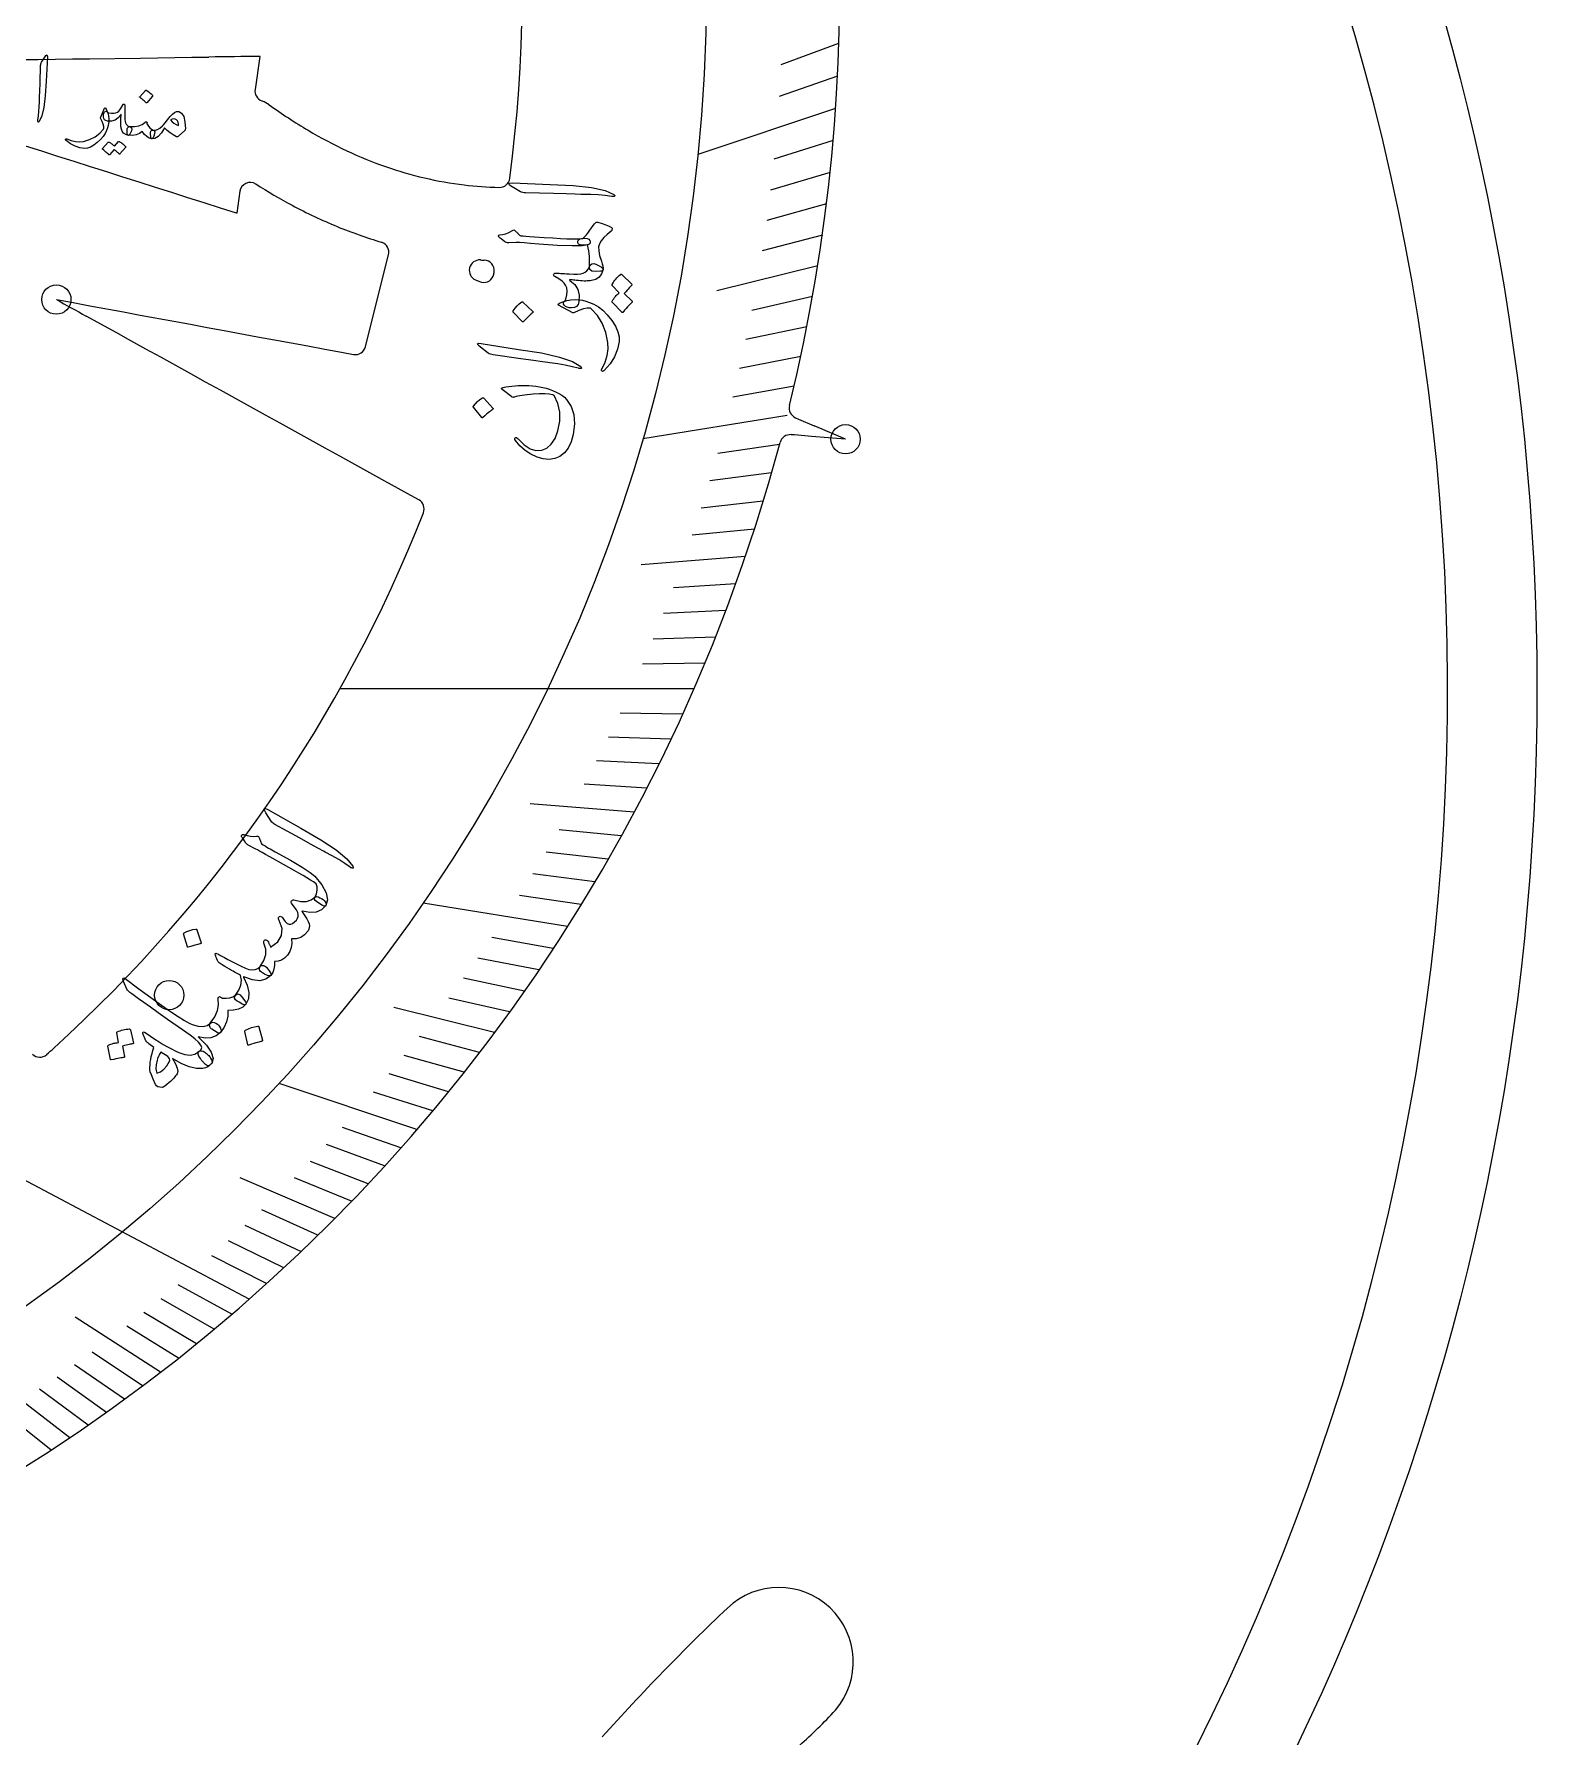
# Model space of a CAD drawing. Header units: millimetres. Extents: x -58 to 58, y -58 to 58.
# Drawn here: x 22.48 to 58.5, y -25.11 to 15.69 of the extents above; entities that cross this region are included whole.
import ezdxf

# ---------------------------------------------------------------- set-up
doc = ezdxf.new("R2010")
doc.units = ezdxf.units.MM
for name, color, linetype in [('CUT_INNER', 6, 'Continuous'), ('CUT_OUTER', 1, 'Continuous'), ('ENGRAVE', 7, 'Continuous'), ('ENGRAVE_FINE', 8, 'Continuous'), ('TEXT', 5, 'Continuous')]:
    doc.layers.add(name, color=color, linetype=linetype)

msp = doc.modelspace()

# ---------------------------------------------------------------- linework, layer by layer
at = {"layer": 'CUT_INNER'}
for points in [[(16.044, 14.991), (16.049, 14.991), (16.451, 14.997), (16.86, 15.002), (17.269, 15.008), (17.677, 15.014), (18.086, 15.019), (18.495, 15.025), (18.903, 15.031), (19.312, 15.036), (20.13, 15.047), (20.538, 15.053), (21.356, 15.065), (21.764, 15.07), (22.173, 15.076), (22.582, 15.081), (22.99, 15.087), (23.399, 15.093), (23.808, 15.098), (25.034, 15.115), (25.443, 15.121), (26.26, 15.132), (26.669, 15.138)], [(27.895, 15.155), (27.894, 15.149), (27.777, 14.361)], [(27.937, 14.09), (27.957, 14.082)], [(27.415, 11.921), (27.338, 11.399), (27.337, 11.394), (27.331, 11.395), (26.947, 11.518), (26.558, 11.642), (26.169, 11.766), (25.779, 11.89), (25.39, 12.014), (25, 12.138), (24.611, 12.262), (24.221, 12.386), (23.832, 12.51), (23.442, 12.634), (23.053, 12.758), (22.663, 12.882), (22.274, 13.006)], [(30.424, 8.198), (30.976, 10.403)], [(33.062, 9.797), (33.155, 9.758)], [(33.484, 9.89), (33.493, 9.914)], [(23.015, 9.327), (23.02, 9.326), (23.416, 9.253), (23.818, 9.179), (24.622, 9.031), (25.023, 8.957), (25.827, 8.808), (26.229, 8.734), (26.631, 8.66), (27.033, 8.586), (27.837, 8.437), (28.239, 8.363), (28.641, 8.289), (29.043, 8.215), (29.445, 8.14), (29.847, 8.066), (30.136, 8.013)], [(31.7, 4.529), (31.6, 4.584), (30.885, 4.979), (30.527, 5.177), (30.169, 5.375), (29.811, 5.572), (29.454, 5.77), (29.096, 5.968), (28.738, 6.165), (28.38, 6.363), (28.023, 6.561), (27.665, 6.758), (27.307, 6.956), (26.949, 7.153), (26.591, 7.351), (26.234, 7.549), (25.876, 7.746), (25.518, 7.944), (25.16, 8.142), (24.803, 8.339), (24.445, 8.537), (23.729, 8.932)], [(40.73, 6.497), (40.803, 6.465), (41.179, 6.303)], [(41.928, 5.98), (41.923, 5.981), (41.522, 6.014), (41.115, 6.049), (40.708, 6.083), (40.623, 6.09)]]:
    msp.add_lwpolyline(points, dxfattribs=at)
for centre, radius, start, end in [((0, 0), 56.359, 310.5197, 62.3009), ((0, 16.717), 41.783, 346.2506, 51.6477), ((0.001, 16.717), 34.177, 352.4595, 48.805), ((52.147, -1812.271), 1827.587, 90.760361, 90.798793), ((28.024, 14.324), 0.25, 171.5625, 249.5008), ((27.604, 13.251), 0.903, 55.4988, 67.0072), ((35.395, 24.064), 12.424, 234.1358, 239.2844), ((34.553, 22.657), 10.784, 239.3125, 244.8656), ((34.128, 21.754), 9.787, 244.8739, 250.7676), ((33.881, 21.027), 9.019, 250.7289, 263.0391), ((27.662, 11.884), 0.25, 58.0088, 171.5625), ((33.947, 21.578), 11.302, 237.0232, 242.1244), ((33.758, 19.813), 7.799, 262.8544, 269.0247), ((33.635, 12.265), 0.25, 267.7822, 352.4414), ((34.319, 22.189), 12.016, 241.9165, 247.6287), ((33.864, 21.058), 10.798, 247.5808, 253.5695), ((30.733, 10.463), 0.25, 345.9375, 72.2783), ((33.161, 10.027), 0.25, 86.2318, 246.7076), ((33.309, 12.337), 2.065, 266.3419, 268.9355), ((33.261, 10.023), 0.25, 354.0858, 87.7822), ((33.254, 9.987), 0.25, 246.7076, 337.2557), ((32.893, 10.079), 0.622, 344.6085, 352.4555), ((376.764, 648.417), 730.462, 241.034633, 241.098644), ((30.181, 8.259), 0.25, 259.5424, 345.9375), ((40.829, 6.726), 0.25, 166.1225, 246.7076), ((-247.475, -664.706), 730.462, 66.659633, 66.723644), ((0, 16.716), 41.783, 258.3417, 345.0053), ((40.602, 5.841), 0.25, 85.1674, 165.0586), ((31.579, 4.31), 0.25, 338.3789, 61.0826), ((0, 16.717), 34.178, 312.1888, 338.5504), ((22.616, -8.575), 0.25, 225.6038, 311.6602), ((9.87, 5.759), 19.431, 311.6424, 312.3222), ((40.332, -23.314), 1.783, 319.4283, 133.7366), ((67.54, -52.376), 41.593, 133.1402, 136.1182), ((90.292, -74.239), 73.148, 136.12824, 137.8094), ((32.779, -16.207), 12.153, 311.4502, 317.137)]:
    msp.add_arc(centre, radius, start, end, dxfattribs=at)
at = {"layer": 'CUT_OUTER'}
msp.add_circle((0, 0), 58.5, dxfattribs=at)
at = {"layer": 'ENGRAVE'}
for points in [[(41.689, 13.906), (38.391, 12.806)], [(40.527, 6.549), (37.068, 5.99)], [(38.294, 0), (29.811, 0)], [(35.262, -5.698), (31.803, -5.139)], [(31.653, -10.559), (28.355, -9.458)], [(27.635, -14.623), (20.33, -10.757)], [(23.334, -17.944), (20.651, -15.881)]]:
    msp.add_lwpolyline(points, dxfattribs=at)
for centre, radius in [((0, 16.717), 38.589), ((23.014, 9.328), 0.351), ((41.929, 5.98), 0.351), ((25.719, -7.338), 0.351)]:
    msp.add_circle(centre, radius, dxfattribs=at)
at = {"layer": 'ENGRAVE_FINE'}
for points in [[(41.764, 15.465), (40.376, 14.95)], [(41.734, 14.682), (40.335, 14.19)], [(41.63, 13.137), (40.213, 12.69)], [(41.557, 12.375), (40.132, 11.951)], [(41.471, 11.62), (40.039, 11.219)], [(41.373, 10.873), (39.932, 10.494)], [(41.261, 10.133), (38.844, 9.539)], [(41.138, 9.4), (39.684, 9.068)], [(41.002, 8.675), (39.542, 8.367)], [(40.855, 7.959), (39.389, 7.673)], [(40.697, 7.25), (39.226, 6.988)], [(40.347, 5.857), (38.867, 5.642)], [(40.157, 5.172), (38.673, 4.981)], [(39.956, 4.496), (38.469, 4.329)], [(39.746, 3.829), (38.256, 3.685)], [(39.526, 3.169), (37.032, 2.969)], [(39.297, 2.518), (37.802, 2.423)], [(39.059, 1.876), (37.562, 1.804)], [(38.812, 1.242), (37.315, 1.194)], [(38.557, 0.617), (37.059, 0.593)], [(38.022, -0.608), (36.524, -0.584)], [(37.743, -1.208), (36.246, -1.16)], [(37.457, -1.799), (35.96, -1.727)], [(37.163, -2.382), (35.668, -2.286)], [(36.862, -2.956), (34.369, -2.756)], [(36.555, -3.521), (35.065, -3.378)], [(36.241, -4.078), (34.754, -3.911)], [(35.921, -4.627), (34.437, -4.436)], [(35.594, -5.167), (34.114, -4.952)], [(34.924, -6.221), (33.453, -5.96)], [(34.58, -6.736), (33.115, -6.451)], [(34.231, -7.243), (32.771, -6.934)], [(33.518, -8.231), (31.101, -7.637)], [(33.877, -7.741), (32.423, -7.409)], [(33.154, -8.713), (31.714, -8.334)], [(32.785, -9.186), (31.353, -8.785)], [(32.412, -9.652), (30.987, -9.227)], [(32.035, -10.109), (30.618, -9.662)], [(31.267, -11), (29.869, -10.508)], [(30.877, -11.433), (29.489, -10.919)], [(30.484, -11.859), (29.105, -11.323)], [(29.686, -12.687), (27.42, -11.718)], [(30.087, -12.277), (28.719, -11.718)], [(29.282, -13.089), (27.936, -12.487)], [(28.875, -13.484), (27.541, -12.861)], [(28.465, -13.871), (27.142, -13.227)], [(28.051, -14.25), (26.742, -13.585)], [(27.216, -14.987), (25.933, -14.28)], [(26.794, -15.344), (25.524, -14.617)], [(25.513, -16.373), (23.467, -15.059)], [(26.37, -15.694), (25.114, -14.947)], [(25.943, -16.037), (24.702, -15.27)], [(25.082, -16.701), (23.871, -15.895)], [(24.648, -17.022), (23.453, -16.197)], [(24.212, -17.337), (23.032, -16.492)], [(23.774, -17.644), (22.611, -16.781)], [(22.892, -18.238), (21.762, -17.338)]]:
    msp.add_lwpolyline(points, dxfattribs=at)
at = {"layer": 'TEXT'}
for points in [[(22.735, 15.139), (22.763, 15.178), (22.783, 15.19), (22.795, 15.176), (22.798, 15.134), (22.767, 14.561), (22.747, 14.21), (22.713, 13.932), (22.665, 13.727), (22.603, 13.596), (22.593, 13.586), (22.586, 13.581), (22.58, 13.581), (22.575, 13.586), (22.572, 13.593), (22.571, 13.603), (22.571, 13.614), (22.572, 13.627), (22.587, 13.726), (22.598, 13.833), (22.605, 13.946), (22.609, 14.066), (22.61, 14.098), (22.614, 14.182), (22.619, 14.32), (22.625, 14.512), (22.637, 14.936), (22.639, 14.959), (22.643, 14.979), (22.649, 14.997), (22.657, 15.013)], [(25.149, 14.34), (25.153, 14.342), (25.157, 14.344), (25.162, 14.343), (25.168, 14.342), (25.21, 14.317), (25.249, 14.289), (25.285, 14.256), (25.318, 14.221), (25.321, 14.216), (25.322, 14.211), (25.32, 14.206), (25.317, 14.202), (25.183, 14.043), (25.178, 14.039), (25.173, 14.039), (25.167, 14.042), (25.16, 14.049), (25.154, 14.054), (25.145, 14.062), (25.133, 14.074), (25.117, 14.088), (25.097, 14.105), (25.073, 14.125), (25.046, 14.148), (25.014, 14.174), (25.01, 14.178), (25.008, 14.182), (25.009, 14.185), (25.011, 14.188)], [(23.251, 13.135), (23.244, 13.141), (23.239, 13.146), (23.236, 13.152), (23.235, 13.158), (23.235, 13.163), (23.237, 13.168), (23.24, 13.172), (23.245, 13.176), (23.249, 13.178), (23.255, 13.178), (23.261, 13.177), (23.268, 13.175), (23.372, 13.135), (23.473, 13.112), (23.57, 13.107), (23.663, 13.118), (23.811, 13.164), (23.941, 13.229), (24.053, 13.311), (24.147, 13.412), (24.148, 13.414), (24.149, 13.416), (24.151, 13.417), (24.151, 13.418), (24.152, 13.419), (24.153, 13.42), (24.153, 13.422), (24.153, 13.423), (24.153, 13.47), (24.139, 13.527), (24.111, 13.594), (24.07, 13.671), (24.069, 13.675), (24.068, 13.679), (24.069, 13.682), (24.07, 13.685), (24.171, 13.91), (24.18, 13.918), (24.192, 13.91), (24.207, 13.887), (24.226, 13.848), (24.247, 13.79), (24.262, 13.728), (24.269, 13.661), (24.27, 13.589), (24.266, 13.549), (24.256, 13.501), (24.24, 13.443), (24.217, 13.376), (24.184, 13.305), (24.135, 13.233), (24.072, 13.161), (23.993, 13.088), (23.91, 13.025), (23.833, 12.981), (23.76, 12.956), (23.692, 12.949), (23.576, 12.964), (23.463, 13), (23.355, 13.057), (23.251, 13.135)], [(24.638, 14.006), (24.648, 14), (24.654, 13.992), (24.657, 13.98), (24.658, 13.965), (24.658, 13.955), (24.657, 13.941), (24.657, 13.923), (24.657, 13.9), (24.656, 13.875), (24.655, 13.845), (24.654, 13.812), (24.653, 13.775), (24.652, 13.704), (24.655, 13.645), (24.662, 13.597), (24.673, 13.56), (24.689, 13.53), (24.71, 13.505), (24.738, 13.485), (24.77, 13.47), (24.801, 13.455), (24.819, 13.434), (24.823, 13.407), (24.815, 13.374), (24.794, 13.324), (24.774, 13.288), (24.757, 13.268), (24.742, 13.262), (24.676, 13.281), (24.624, 13.315), (24.588, 13.365), (24.567, 13.43), (24.564, 13.45), (24.561, 13.471), (24.559, 13.493), (24.557, 13.517), (24.556, 13.542), (24.556, 13.569), (24.556, 13.597), (24.558, 13.627), (24.56, 13.655), (24.562, 13.681), (24.563, 13.703), (24.564, 13.722), (24.565, 13.738), (24.566, 13.75), (24.566, 13.758), (24.566, 13.762), (24.567, 13.764), (24.566, 13.765), (24.566, 13.766), (24.565, 13.766), (24.563, 13.765), (24.561, 13.763), (24.559, 13.76), (24.556, 13.756), (24.497, 13.68), (24.425, 13.629), (24.339, 13.604), (24.239, 13.603), (24.198, 13.614), (24.168, 13.636), (24.149, 13.667), (24.142, 13.71), (24.143, 13.747), (24.148, 13.777), (24.158, 13.802), (24.172, 13.82), (24.188, 13.832), (24.203, 13.838), (24.217, 13.836), (24.23, 13.828), (24.241, 13.819), (24.25, 13.811), (24.259, 13.806), (24.266, 13.804), (24.333, 13.792), (24.391, 13.79), (24.441, 13.799), (24.483, 13.819), (24.509, 13.84), (24.538, 13.876), (24.57, 13.925), (24.605, 13.989), (24.611, 14), (24.619, 14.006), (24.628, 14.008), (24.638, 14.006)], [(25.333, 13.387), (25.35, 13.378), (25.363, 13.37), (25.37, 13.362), (25.373, 13.355), (25.373, 13.344), (25.372, 13.332), (25.369, 13.317), (25.365, 13.3), (25.348, 13.245), (25.332, 13.207), (25.317, 13.185), (25.302, 13.179), (25.241, 13.197), (25.183, 13.233), (25.127, 13.286), (25.074, 13.357), (25.006, 13.309), (24.928, 13.278), (24.839, 13.262), (24.74, 13.263), (24.73, 13.266), (24.722, 13.274), (24.717, 13.286), (24.715, 13.302), (24.711, 13.401), (24.71, 13.412), (24.713, 13.424), (24.719, 13.436), (24.727, 13.448), (24.736, 13.457), (24.747, 13.464), (24.758, 13.469), (24.77, 13.47), (24.89, 13.47), (24.99, 13.487), (25.071, 13.521), (25.134, 13.572), (25.142, 13.579), (25.15, 13.584), (25.159, 13.586), (25.169, 13.585), (25.178, 13.583), (25.184, 13.578), (25.187, 13.571), (25.187, 13.562), (25.186, 13.553), (25.186, 13.545), (25.186, 13.539), (25.188, 13.533), (25.219, 13.481), (25.254, 13.439), (25.292, 13.408), (25.333, 13.387)], [(25.948, 13.833), (26.017, 13.796), (26.066, 13.715), (26.095, 13.589), (26.106, 13.418), (26.105, 13.406), (26.103, 13.396), (26.099, 13.387), (26.093, 13.38), (25.943, 13.24), (25.932, 13.231), (25.921, 13.227), (25.909, 13.227), (25.896, 13.23), (25.815, 13.272), (25.739, 13.322), (25.67, 13.379), (25.608, 13.443), (25.531, 13.319), (25.455, 13.234), (25.378, 13.187), (25.302, 13.179), (25.294, 13.184), (25.287, 13.194), (25.281, 13.21), (25.275, 13.233), (25.269, 13.287), (25.27, 13.33), (25.278, 13.361), (25.294, 13.381), (25.303, 13.385), (25.312, 13.387), (25.322, 13.388), (25.333, 13.387), (25.387, 13.388), (25.442, 13.405), (25.498, 13.437), (25.555, 13.486), (25.581, 13.515), (25.621, 13.563), (25.675, 13.63), (25.742, 13.717), (25.794, 13.773), (25.845, 13.811), (25.896, 13.831), (25.948, 13.833)], [(25.749, 13.631), (25.787, 13.589), (25.831, 13.552), (25.882, 13.521), (25.94, 13.495), (25.944, 13.54), (25.937, 13.579), (25.92, 13.611), (25.893, 13.636), (25.86, 13.652), (25.825, 13.656), (25.788, 13.649), (25.749, 13.631)], [(24.505, 13.111), (24.509, 13.114), (24.513, 13.115), (24.518, 13.115), (24.524, 13.113), (24.546, 13.101), (24.566, 13.089), (24.586, 13.075), (24.605, 13.061), (24.623, 13.046), (24.641, 13.03), (24.658, 13.013), (24.674, 12.994), (24.677, 12.989), (24.678, 12.984), (24.677, 12.979), (24.673, 12.973), (24.537, 12.815), (24.533, 12.813), (24.529, 12.813), (24.523, 12.816), (24.517, 12.822), (24.512, 12.827), (24.505, 12.834), (24.494, 12.843), (24.481, 12.854), (24.465, 12.868), (24.446, 12.884), (24.423, 12.902), (24.397, 12.922), (24.289, 12.799), (24.285, 12.796), (24.279, 12.796), (24.273, 12.799), (24.267, 12.805), (24.261, 12.811), (24.252, 12.819), (24.239, 12.83), (24.223, 12.845), (24.203, 12.862), (24.18, 12.882), (24.152, 12.905), (24.12, 12.931), (24.117, 12.934), (24.116, 12.938), (24.117, 12.941), (24.12, 12.945), (24.258, 13.096), (24.261, 13.099), (24.266, 13.1), (24.271, 13.1), (24.277, 13.098), (24.296, 13.089), (24.313, 13.079), (24.33, 13.068), (24.346, 13.056), (24.362, 13.043), (24.377, 13.03), (24.391, 13.016), (24.404, 13.001)], [(33.938, 12.028), (33.875, 12.071), (33.855, 12.101), (33.878, 12.118), (33.944, 12.123), (34.848, 12.084), (35.403, 12.06), (35.843, 12.014), (36.167, 11.943), (36.376, 11.847), (36.392, 11.832), (36.4, 11.82), (36.4, 11.81), (36.392, 11.803), (36.38, 11.798), (36.366, 11.795), (36.348, 11.795), (36.328, 11.797), (36.17, 11.818), (36.002, 11.833), (35.822, 11.843), (35.633, 11.846), (35.584, 11.848), (35.45, 11.852), (35.232, 11.858), (34.93, 11.866), (34.259, 11.881), (34.224, 11.884), (34.192, 11.89), (34.163, 11.9), (34.137, 11.912)], [(35.511, 10.687), (35.515, 10.73), (35.531, 10.761), (35.561, 10.782), (35.603, 10.79), (35.624, 10.794), (35.646, 10.805), (35.668, 10.822), (35.691, 10.847), (35.703, 10.863), (35.717, 10.88), (35.733, 10.899), (35.749, 10.92), (35.767, 10.942), (35.785, 10.966), (35.804, 10.992), (35.823, 11.02), (35.859, 11.072), (35.889, 11.113), (35.913, 11.143), (35.931, 11.161), (35.946, 11.173), (35.961, 11.18), (35.975, 11.182), (35.989, 11.178), (36.096, 11.146), (36.186, 11.115), (36.261, 11.085), (36.321, 11.055), (36.328, 11.049), (36.332, 11.04), (36.334, 11.029), (36.333, 11.015), (36.33, 10.999), (36.325, 10.985), (36.32, 10.975), (36.314, 10.969), (36.214, 10.889), (36.133, 10.812), (36.072, 10.738), (36.03, 10.666), (36.011, 10.59), (36.012, 10.495), (36.034, 10.382), (36.077, 10.249), (36.098, 10.184), (36.112, 10.129), (36.117, 10.084), (36.115, 10.048), (36.109, 10.031), (36.098, 10.018), (36.081, 10.01), (36.059, 10.005), (35.935, 9.997), (35.849, 10.011), (35.801, 10.049), (35.79, 10.108), (35.794, 10.168), (35.795, 10.23), (35.794, 10.294), (35.791, 10.36), (35.784, 10.428), (35.774, 10.497), (35.762, 10.567), (35.746, 10.639), (35.644, 10.634), (35.571, 10.641), (35.527, 10.658), (35.511, 10.687)], [(34.476, 10.833), (34.708, 10.817), (34.915, 10.803), (35.096, 10.793), (35.252, 10.786), (35.381, 10.782), (35.485, 10.781), (35.563, 10.783), (35.614, 10.789), (35.681, 10.798), (35.734, 10.793), (35.774, 10.775), (35.8, 10.743), (35.812, 10.707), (35.807, 10.677), (35.786, 10.653), (35.749, 10.635), (35.614, 10.615), (35.374, 10.612), (35.028, 10.626), (34.576, 10.656), (34.382, 10.673), (34.227, 10.686), (34.111, 10.694), (34.034, 10.697), (33.861, 10.689), (33.83, 10.689), (33.803, 10.693), (33.78, 10.7), (33.76, 10.71), (33.713, 10.749), (33.677, 10.779), (33.651, 10.801), (33.636, 10.814), (33.615, 10.839), (33.609, 10.857), (33.618, 10.87), (33.643, 10.876), (33.711, 10.884), (33.784, 10.904), (33.862, 10.938), (33.945, 10.984), (33.962, 10.993), (33.977, 10.995), (33.991, 10.991), (34.005, 10.982), (34.02, 10.967), (34.035, 10.953), (34.048, 10.94), (34.061, 10.927), (34.072, 10.916), (34.083, 10.905), (34.092, 10.896), (34.1, 10.887), (34.115, 10.873), (34.13, 10.864), (34.146, 10.857), (34.162, 10.854), (34.199, 10.853), (34.263, 10.849), (34.355, 10.842), (34.476, 10.833)], [(34.936, 9.933), (34.946, 9.947), (34.96, 9.957), (34.978, 9.961), (35.002, 9.961), (35.018, 9.96), (35.04, 9.959), (35.069, 9.957), (35.103, 9.954), (35.144, 9.951), (35.191, 9.948), (35.243, 9.944), (35.301, 9.94), (35.413, 9.934), (35.506, 9.935), (35.583, 9.943), (35.642, 9.958), (35.69, 9.981), (35.731, 10.014), (35.764, 10.056), (35.79, 10.108), (35.816, 10.156), (35.85, 10.183), (35.893, 10.189), (35.944, 10.174), (36.022, 10.137), (36.077, 10.104), (36.108, 10.076), (36.116, 10.051), (36.082, 9.946), (36.025, 9.865), (35.944, 9.81), (35.84, 9.78), (35.808, 9.777), (35.775, 9.774), (35.739, 9.772), (35.701, 9.771), (35.662, 9.771), (35.62, 9.772), (35.575, 9.775), (35.529, 9.78), (35.484, 9.785), (35.444, 9.79), (35.408, 9.793), (35.378, 9.796), (35.354, 9.799), (35.335, 9.801), (35.322, 9.802), (35.316, 9.803), (35.313, 9.803), (35.311, 9.803), (35.31, 9.802), (35.31, 9.8), (35.311, 9.798), (35.314, 9.795), (35.318, 9.791), (35.324, 9.786), (35.44, 9.688), (35.514, 9.569), (35.547, 9.43), (35.539, 9.272), (35.517, 9.208), (35.481, 9.163), (35.429, 9.136), (35.361, 9.128), (35.303, 9.133), (35.255, 9.145), (35.217, 9.163), (35.19, 9.187), (35.173, 9.214), (35.166, 9.238), (35.169, 9.259), (35.183, 9.279), (35.2, 9.295), (35.212, 9.309), (35.22, 9.322), (35.225, 9.334), (35.25, 9.437), (35.257, 9.529), (35.247, 9.608), (35.219, 9.676), (35.188, 9.719), (35.134, 9.767), (35.058, 9.821), (34.96, 9.88), (34.944, 9.89), (34.935, 9.902), (34.932, 9.917), (34.936, 9.933)], [(36.338, 9.661), (36.334, 9.666), (36.333, 9.673), (36.334, 9.682), (36.336, 9.692), (36.357, 9.726), (36.378, 9.758), (36.401, 9.789), (36.425, 9.819), (36.45, 9.848), (36.476, 9.876), (36.505, 9.902), (36.535, 9.928), (36.543, 9.932), (36.552, 9.933), (36.56, 9.931), (36.568, 9.925), (36.809, 9.694), (36.812, 9.688), (36.81, 9.681), (36.805, 9.672), (36.795, 9.661), (36.787, 9.655), (36.775, 9.643), (36.76, 9.627), (36.741, 9.606), (36.719, 9.58), (36.693, 9.549), (36.662, 9.513), (36.627, 9.472), (36.812, 9.287), (36.817, 9.28), (36.817, 9.271), (36.811, 9.261), (36.8, 9.251), (36.791, 9.241), (36.777, 9.227), (36.758, 9.207), (36.734, 9.182), (36.705, 9.151), (36.671, 9.114), (36.632, 9.071), (36.588, 9.021), (36.581, 9.016), (36.575, 9.015), (36.57, 9.017), (36.565, 9.022), (36.34, 9.259), (36.337, 9.264), (36.335, 9.271), (36.336, 9.28), (36.339, 9.29), (36.355, 9.319), (36.373, 9.347), (36.392, 9.374), (36.412, 9.399), (36.433, 9.423), (36.456, 9.446), (36.479, 9.468), (36.503, 9.489)], [(33.964, 9.028), (33.961, 9.033), (33.959, 9.04), (33.96, 9.048), (33.963, 9.057), (34.007, 9.118), (34.055, 9.174), (34.109, 9.225), (34.169, 9.271), (34.177, 9.275), (34.185, 9.275), (34.192, 9.273), (34.198, 9.268), (34.435, 9.043), (34.44, 9.036), (34.44, 9.027), (34.434, 9.018), (34.424, 9.009), (34.414, 9.001), (34.4, 8.987), (34.381, 8.969), (34.357, 8.946), (34.328, 8.918), (34.294, 8.884), (34.254, 8.845), (34.21, 8.8), (34.203, 8.794), (34.197, 8.791), (34.191, 8.793), (34.187, 8.797)], [(36.146, 7.629), (36.135, 7.619), (36.125, 7.612), (36.116, 7.609), (36.106, 7.607), (36.099, 7.609), (36.092, 7.612), (36.086, 7.618), (36.08, 7.626), (36.078, 7.633), (36.078, 7.642), (36.081, 7.652), (36.086, 7.663), (36.166, 7.827), (36.218, 7.986), (36.24, 8.143), (36.235, 8.296), (36.182, 8.541), (36.097, 8.759), (35.98, 8.947), (35.831, 9.107), (35.828, 9.11), (35.826, 9.112), (35.823, 9.114), (35.822, 9.115), (35.82, 9.117), (35.818, 9.117), (35.816, 9.118), (35.815, 9.119), (35.74, 9.122), (35.648, 9.105), (35.54, 9.068), (35.415, 9.011), (35.408, 9.009), (35.402, 9.009), (35.397, 9.01), (35.393, 9.012), (35.048, 9.195), (35.037, 9.21), (35.051, 9.227), (35.089, 9.249), (35.152, 9.274), (35.245, 9.302), (35.345, 9.319), (35.451, 9.325), (35.564, 9.32), (35.626, 9.31), (35.702, 9.29), (35.792, 9.259), (35.895, 9.216), (36.004, 9.157), (36.111, 9.072), (36.218, 8.963), (36.325, 8.828), (36.414, 8.688), (36.474, 8.557), (36.504, 8.435), (36.506, 8.323), (36.465, 8.135), (36.392, 7.956), (36.285, 7.787), (36.146, 7.629)], [(33.181, 8.183), (33.123, 8.232), (33.106, 8.264), (33.131, 8.279), (33.197, 8.277), (34.091, 8.134), (34.64, 8.048), (35.071, 7.951), (35.385, 7.844), (35.581, 7.724), (35.596, 7.708), (35.602, 7.695), (35.602, 7.685), (35.593, 7.679), (35.581, 7.675), (35.566, 7.674), (35.548, 7.676), (35.528, 7.68), (35.374, 7.719), (35.208, 7.754), (35.032, 7.784), (34.843, 7.809), (34.795, 7.816), (34.662, 7.835), (34.447, 7.866), (34.147, 7.909), (33.483, 8), (33.448, 8.007), (33.417, 8.017), (33.389, 8.03), (33.365, 8.045)], [(33.008, 6.745), (33.005, 6.75), (33.004, 6.757), (33.005, 6.765), (33.009, 6.774), (33.056, 6.831), (33.109, 6.883), (33.166, 6.929), (33.228, 6.97), (33.237, 6.973), (33.245, 6.974), (33.252, 6.971), (33.258, 6.965), (33.478, 6.726), (33.483, 6.718), (33.482, 6.71), (33.476, 6.701), (33.465, 6.693), (33.455, 6.685), (33.44, 6.673), (33.419, 6.657), (33.394, 6.636), (33.363, 6.61), (33.327, 6.579), (33.285, 6.543), (33.237, 6.501), (33.23, 6.496), (33.224, 6.494), (33.219, 6.496), (33.214, 6.501)], [(33.722, 7.221), (33.789, 7.233), (33.86, 7.243), (33.933, 7.252), (34.008, 7.26), (34.086, 7.265), (34.167, 7.268), (34.251, 7.269), (34.338, 7.266), (34.424, 7.261), (34.508, 7.252), (34.591, 7.24), (34.672, 7.224), (34.751, 7.204), (34.829, 7.18), (34.906, 7.152), (34.981, 7.12), (35.058, 7.08), (35.127, 7.035), (35.189, 6.986), (35.242, 6.932), (35.352, 6.768), (35.415, 6.573), (35.432, 6.348), (35.402, 6.093), (35.353, 5.916), (35.283, 5.77), (35.193, 5.654), (35.082, 5.569), (34.958, 5.518), (34.826, 5.498), (34.685, 5.51), (34.535, 5.552), (34.386, 5.622), (34.249, 5.713), (34.126, 5.824), (34.015, 5.954), (34.004, 5.972), (33.999, 5.988), (34.001, 6.002), (34.01, 6.012), (34.025, 6.021), (34.041, 6.019), (34.059, 6.008), (34.08, 5.987), (34.226, 5.846), (34.369, 5.753), (34.509, 5.709), (34.646, 5.715), (34.77, 5.767), (34.877, 5.862), (34.966, 6.001), (35.037, 6.183), (35.082, 6.415), (35.082, 6.633), (35.037, 6.837), (34.947, 7.026), (34.943, 7.03), (34.937, 7.034), (34.928, 7.038), (34.917, 7.042), (34.827, 7.061), (34.718, 7.071), (34.591, 7.071), (34.445, 7.062), (34.371, 7.055), (34.302, 7.048), (34.238, 7.04), (34.179, 7.032), (34.124, 7.023), (34.075, 7.013), (34.032, 7.002), (33.993, 6.99), (33.973, 6.985), (33.956, 6.984), (33.941, 6.987), (33.929, 6.994), (33.696, 7.172), (33.684, 7.186), (33.684, 7.199), (33.697, 7.21), (33.722, 7.221)], [(28.036, -2.974), (28, -2.908), (27.996, -2.872), (28.024, -2.867), (28.084, -2.893), (28.871, -3.341), (29.354, -3.616), (29.724, -3.858), (29.98, -4.07), (30.121, -4.251), (30.128, -4.271), (30.13, -4.286), (30.126, -4.294), (30.115, -4.297), (30.103, -4.296), (30.089, -4.292), (30.073, -4.285), (30.055, -4.274), (29.925, -4.182), (29.782, -4.092), (29.627, -4.001), (29.46, -3.912), (29.417, -3.887), (29.3, -3.823), (29.109, -3.718), (28.844, -3.572), (28.254, -3.253), (28.224, -3.234), (28.199, -3.213), (28.177, -3.192), (28.16, -3.169)], [(27.558, -3.7), (27.524, -3.645), (27.497, -3.602), (27.476, -3.571), (27.463, -3.551), (27.455, -3.537), (27.451, -3.525), (27.452, -3.514), (27.457, -3.503), (27.466, -3.494), (27.478, -3.49), (27.492, -3.49), (27.509, -3.494), (27.59, -3.517), (27.668, -3.531), (27.743, -3.536), (27.815, -3.531), (27.837, -3.531), (27.855, -3.54), (27.87, -3.557), (27.881, -3.584), (27.927, -3.714), (27.972, -3.74), (28.015, -3.765), (28.058, -3.79), (28.1, -3.814), (28.142, -3.837), (28.182, -3.861), (28.222, -3.883), (28.262, -3.905), (28.625, -4.108), (28.904, -4.273), (29.099, -4.401), (29.209, -4.492), (29.377, -4.7), (29.477, -4.887), (29.51, -5.052), (29.474, -5.194), (29.472, -5.197), (29.47, -5.2), (29.467, -5.203), (29.465, -5.206), (29.435, -5.211), (29.389, -5.194), (29.326, -5.155), (29.246, -5.094), (29.218, -5.069), (29.203, -5.044), (29.199, -5.02), (29.208, -4.996), (29.25, -4.909), (29.269, -4.826), (29.266, -4.747), (29.242, -4.671), (29.178, -4.628), (29.104, -4.581), (29.02, -4.529), (28.926, -4.474), (28.823, -4.414), (28.71, -4.35), (28.589, -4.282), (28.458, -4.209), (28.331, -4.137), (28.216, -4.073), (28.114, -4.016), (28.025, -3.966), (27.949, -3.924), (27.886, -3.888), (27.836, -3.86), (27.799, -3.839), (27.61, -3.742), (27.592, -3.731), (27.578, -3.72), (27.567, -3.709), (27.558, -3.7)], [(27.998, -6.119), (27.99, -6.097), (27.986, -6.077), (27.985, -6.059), (27.988, -6.044), (27.995, -6.031), (28.005, -6.022), (28.018, -6.016), (28.035, -6.015), (28.053, -6.019), (28.069, -6.03), (28.084, -6.047), (28.098, -6.071), (28.104, -6.085), (28.11, -6.099), (28.117, -6.114), (28.124, -6.128), (28.131, -6.142), (28.138, -6.157), (28.144, -6.173), (28.15, -6.189), (28.321, -6.061), (28.412, -5.912), (28.423, -5.742), (28.353, -5.552), (28.344, -5.531), (28.339, -5.512), (28.337, -5.495), (28.339, -5.481), (28.345, -5.468), (28.354, -5.458), (28.366, -5.452), (28.382, -5.449), (28.398, -5.451), (28.414, -5.459), (28.429, -5.473), (28.442, -5.492), (28.474, -5.54), (28.502, -5.578), (28.527, -5.606), (28.55, -5.623), (28.59, -5.638), (28.632, -5.636), (28.677, -5.619), (28.724, -5.585), (28.767, -5.541), (28.797, -5.497), (28.812, -5.454), (28.813, -5.409), (28.799, -5.359), (28.766, -5.297), (28.716, -5.222), (28.648, -5.134), (28.64, -5.123), (28.638, -5.111), (28.642, -5.097), (28.651, -5.082), (28.664, -5.068), (28.677, -5.06), (28.691, -5.056), (28.706, -5.058), (28.87, -5.092), (29.009, -5.093), (29.122, -5.059), (29.21, -4.993), (29.231, -4.981), (29.258, -4.979), (29.291, -4.986), (29.331, -5.004), (29.372, -5.026), (29.406, -5.049), (29.434, -5.074), (29.456, -5.101), (29.473, -5.129), (29.482, -5.153), (29.483, -5.174), (29.476, -5.191), (29.372, -5.292), (29.244, -5.349), (29.092, -5.361), (28.916, -5.329), (28.907, -5.327), (28.902, -5.329), (28.901, -5.335), (28.905, -5.344), (28.967, -5.435), (29.015, -5.513), (29.05, -5.578), (29.07, -5.63), (29.078, -5.676), (29.077, -5.72), (29.067, -5.76), (29.048, -5.798), (28.965, -5.892), (28.87, -5.955), (28.764, -5.989), (28.647, -5.993), (28.657, -6.099), (28.645, -6.199), (28.611, -6.292), (28.555, -6.379), (28.486, -6.45), (28.411, -6.5), (28.33, -6.528), (28.243, -6.535), (28.244, -6.632), (28.23, -6.719), (28.2, -6.797), (28.155, -6.865), (28.122, -6.88), (28.071, -6.869), (28, -6.834), (27.91, -6.773), (27.888, -6.748), (27.879, -6.72), (27.883, -6.688), (27.901, -6.653), (27.988, -6.507), (28.033, -6.369), (28.037, -6.24), (27.998, -6.119)], [(26.065, -5.873), (26.065, -5.867), (26.067, -5.861), (26.071, -5.854), (26.078, -5.847), (26.145, -5.814), (26.214, -5.788), (26.285, -5.77), (26.359, -5.758), (26.368, -5.758), (26.375, -5.761), (26.38, -5.767), (26.384, -5.774), (26.487, -6.083), (26.488, -6.092), (26.484, -6.099), (26.475, -6.104), (26.461, -6.108), (26.449, -6.11), (26.43, -6.115), (26.405, -6.122), (26.373, -6.131), (26.334, -6.141), (26.289, -6.155), (26.236, -6.171), (26.175, -6.19), (26.167, -6.191), (26.16, -6.19), (26.156, -6.187), (26.154, -6.18)], [(26.918, -6.569), (26.907, -6.558), (26.893, -6.538), (26.878, -6.509), (26.861, -6.472), (26.847, -6.435), (26.835, -6.405), (26.827, -6.382), (26.822, -6.366), (26.824, -6.346), (26.834, -6.337), (26.854, -6.339), (26.882, -6.352), (26.901, -6.362), (26.922, -6.373), (26.948, -6.387), (26.977, -6.402), (27.01, -6.419), (27.045, -6.438), (27.083, -6.459), (27.124, -6.482), (27.298, -6.574), (27.44, -6.645), (27.549, -6.694), (27.626, -6.722), (27.704, -6.733), (27.776, -6.725), (27.842, -6.698), (27.901, -6.653), (27.917, -6.639), (27.936, -6.631), (27.956, -6.628), (27.977, -6.63), (28.002, -6.637), (28.025, -6.65), (28.047, -6.669), (28.067, -6.695), (28.115, -6.757), (28.146, -6.807), (28.159, -6.843), (28.155, -6.865), (28.034, -6.958), (27.887, -6.996), (27.712, -6.976), (27.511, -6.901), (27.504, -6.899), (27.5, -6.899), (27.499, -6.902), (27.501, -6.907), (27.591, -7.102), (27.63, -7.276), (27.619, -7.429), (27.558, -7.559), (27.547, -7.57), (27.532, -7.575), (27.514, -7.574), (27.493, -7.567), (27.466, -7.553), (27.432, -7.534), (27.393, -7.511), (27.347, -7.482), (27.307, -7.449), (27.287, -7.415), (27.288, -7.378), (27.31, -7.34), (27.39, -7.221), (27.436, -7.102), (27.448, -6.984), (27.425, -6.866), (27.417, -6.857), (27.396, -6.843), (27.362, -6.825), (27.316, -6.801), (27.287, -6.787), (27.252, -6.768), (27.212, -6.745), (27.165, -6.717), (27.112, -6.686), (27.053, -6.651), (26.989, -6.612), (26.918, -6.569)], [(26.465, -8.858), (26.432, -8.8), (26.415, -8.753), (26.415, -8.717), (26.432, -8.691), (26.462, -8.664), (26.484, -8.639), (26.496, -8.616), (26.499, -8.595), (26.478, -8.534), (26.424, -8.464), (26.337, -8.385), (26.219, -8.296), (25.933, -8.098), (25.679, -7.921), (25.458, -7.764), (25.268, -7.629), (25.109, -7.516), (24.982, -7.425), (24.886, -7.356), (24.82, -7.309), (24.779, -7.276), (24.746, -7.247), (24.722, -7.221), (24.707, -7.199), (24.623, -7.01), (24.611, -6.958), (24.614, -6.93), (24.631, -6.924), (24.663, -6.942), (24.988, -7.186), (25.278, -7.398), (25.533, -7.58), (25.753, -7.732), (25.936, -7.854), (26.084, -7.946), (26.195, -8.01), (26.27, -8.045), (26.411, -8.083), (26.53, -8.09), (26.628, -8.066), (26.705, -8.01), (26.729, -7.993), (26.76, -7.988), (26.796, -7.994), (26.838, -8.012), (26.873, -8.034), (26.903, -8.06), (26.927, -8.092), (26.947, -8.128), (26.959, -8.162), (26.963, -8.192), (26.959, -8.216), (26.948, -8.236), (26.844, -8.318), (26.72, -8.364), (26.577, -8.371), (26.416, -8.341), (26.61, -8.537), (26.728, -8.709), (26.771, -8.854), (26.737, -8.974), (26.719, -8.997), (26.701, -9.013), (26.683, -9.024), (26.663, -9.029), (26.639, -9.029), (26.614, -9.02), (26.589, -9.004), (26.563, -8.979), (26.55, -8.964), (26.537, -8.949), (26.524, -8.934), (26.511, -8.919), (26.499, -8.904), (26.487, -8.889), (26.476, -8.874), (26.465, -8.858)], [(27.31, -7.34), (27.337, -7.324), (27.358, -7.315), (27.375, -7.311), (27.387, -7.314), (27.401, -7.323), (27.417, -7.335), (27.434, -7.352), (27.453, -7.372), (27.511, -7.441), (27.547, -7.496), (27.563, -7.535), (27.558, -7.559), (27.481, -7.626), (27.382, -7.673), (27.263, -7.702), (27.122, -7.711), (27.125, -7.843), (27.096, -7.975), (27.036, -8.107), (26.945, -8.238), (26.931, -8.248), (26.914, -8.252), (26.894, -8.248), (26.872, -8.236), (26.738, -8.153), (26.723, -8.144), (26.71, -8.13), (26.7, -8.112), (26.692, -8.089), (26.688, -8.069), (26.688, -8.05), (26.693, -8.031), (26.702, -8.013), (26.809, -7.856), (26.876, -7.709), (26.904, -7.572), (26.892, -7.445), (26.889, -7.428), (26.89, -7.413), (26.896, -7.399), (26.905, -7.386), (26.916, -7.377), (26.927, -7.373), (26.939, -7.376), (26.952, -7.384), (26.962, -7.393), (26.972, -7.4), (26.981, -7.405), (26.989, -7.408), (27.086, -7.411), (27.172, -7.401), (27.247, -7.377), (27.31, -7.34)], [(24.46, -8.246), (24.46, -8.239), (24.462, -8.233), (24.467, -8.227), (24.475, -8.22), (24.51, -8.206), (24.544, -8.192), (24.579, -8.181), (24.614, -8.171), (24.65, -8.163), (24.686, -8.157), (24.724, -8.152), (24.762, -8.149), (24.771, -8.151), (24.778, -8.155), (24.784, -8.161), (24.788, -8.17), (24.862, -8.491), (24.861, -8.496), (24.856, -8.501), (24.847, -8.505), (24.833, -8.508), (24.823, -8.509), (24.807, -8.511), (24.786, -8.515), (24.76, -8.521), (24.728, -8.528), (24.69, -8.537), (24.646, -8.548), (24.596, -8.56), (24.649, -8.811), (24.649, -8.82), (24.644, -8.827), (24.635, -8.832), (24.62, -8.834), (24.608, -8.835), (24.588, -8.839), (24.562, -8.843), (24.53, -8.849), (24.49, -8.857), (24.442, -8.867), (24.388, -8.878), (24.325, -8.892), (24.318, -8.892), (24.312, -8.889), (24.309, -8.885), (24.308, -8.878), (24.249, -8.562), (24.25, -8.556), (24.252, -8.55), (24.257, -8.543), (24.265, -8.537), (24.294, -8.524), (24.323, -8.512), (24.352, -8.502), (24.382, -8.493), (24.412, -8.487), (24.442, -8.482), (24.473, -8.478), (24.504, -8.475)], [(27.532, -8.208), (27.532, -8.201), (27.534, -8.194), (27.539, -8.188), (27.547, -8.18), (27.618, -8.145), (27.69, -8.117), (27.765, -8.096), (27.842, -8.083), (27.851, -8.083), (27.859, -8.086), (27.864, -8.092), (27.866, -8.1), (27.955, -8.42), (27.955, -8.43), (27.951, -8.437), (27.941, -8.443), (27.927, -8.446), (27.914, -8.449), (27.894, -8.454), (27.868, -8.462), (27.834, -8.471), (27.794, -8.483), (27.745, -8.498), (27.69, -8.516), (27.627, -8.536), (27.617, -8.538), (27.611, -8.537), (27.607, -8.533), (27.605, -8.527)], [(25.953, -8.714), (26.093, -8.762), (26.219, -8.774), (26.332, -8.751), (26.432, -8.691), (26.46, -8.676), (26.493, -8.673), (26.53, -8.683), (26.571, -8.705), (26.591, -8.72), (26.61, -8.735), (26.629, -8.751), (26.648, -8.769), (26.666, -8.787), (26.683, -8.807), (26.698, -8.828), (26.712, -8.851), (26.733, -8.89), (26.744, -8.924), (26.747, -8.95), (26.739, -8.971), (26.696, -9.017), (26.645, -9.053), (26.589, -9.079), (26.526, -9.097), (26.373, -9.098), (26.201, -9.06), (26.007, -8.98), (25.794, -8.86), (25.868, -8.984), (25.911, -9.087), (25.924, -9.167), (25.907, -9.226), (25.891, -9.25), (25.872, -9.274), (25.851, -9.299), (25.829, -9.325), (25.805, -9.351), (25.778, -9.377), (25.749, -9.405), (25.718, -9.434), (25.66, -9.484), (25.612, -9.52), (25.575, -9.542), (25.548, -9.549), (25.493, -9.548), (25.448, -9.536), (25.414, -9.512), (25.39, -9.477), (25.333, -9.35), (25.291, -9.249), (25.266, -9.173), (25.258, -9.123), (25.256, -9.066), (25.259, -9.006), (25.265, -8.943), (25.275, -8.878), (25.289, -8.811), (25.307, -8.741), (25.328, -8.668), (25.353, -8.593), (25.234, -8.505), (25.22, -8.493), (25.207, -8.483), (25.196, -8.473), (25.186, -8.464), (25.177, -8.456), (25.17, -8.448), (25.164, -8.44), (25.161, -8.432), (25.09, -8.258), (25.084, -8.232), (25.095, -8.222), (25.124, -8.228), (25.169, -8.251), (25.274, -8.325), (25.377, -8.395), (25.478, -8.459), (25.578, -8.519), (25.675, -8.574), (25.77, -8.625), (25.863, -8.672), (25.953, -8.714)], [(25.515, -8.702), (25.502, -8.726), (25.489, -8.752), (25.476, -8.778), (25.463, -8.806), (25.45, -8.836), (25.439, -8.867), (25.429, -8.901), (25.421, -8.937), (25.413, -8.972), (25.407, -9.006), (25.403, -9.04), (25.401, -9.075), (25.402, -9.108), (25.406, -9.141), (25.412, -9.173), (25.421, -9.205), (25.508, -9.173), (25.588, -9.114), (25.66, -9.029), (25.726, -8.918), (25.73, -8.895), (25.724, -8.869), (25.708, -8.841), (25.682, -8.811)]]:
    msp.add_lwpolyline(points, close=True, dxfattribs=at)

doc.saveas('drawing.dxf')
